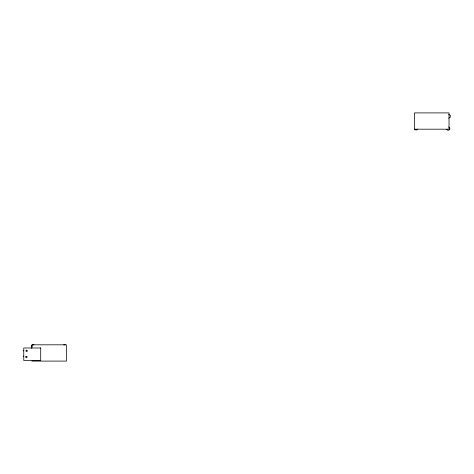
<?xml version="1.0" encoding="UTF-8"?>
<svg xmlns="http://www.w3.org/2000/svg" width="474" height="474" viewBox="0 0 474 474"><rect width="100%" height="100%" fill="white"/><g stroke="black" fill="none" stroke-linecap="round" stroke-linejoin="round"><path stroke-width="0.71" d="M417.701 129.189L416.071 130.131L414.448 129.189L414.448 112.907L449.032 112.907L449.032 129.189L414.448 129.189M448.677 118.21L450.3 117.268L450.3 115.395L448.677 114.453M31.811 361.093L66.396 361.093L66.396 344.811L31.811 344.811L31.811 348.509M448.688 126.979L449.773 127.607L449.773 129.485L448.143 130.421L446.52 129.485M23.7 350.523L23.7 350.979M23.7 356.057L23.7 356.507M63.836 344.865A1.41 1.41 0 0 1 65.246 344.865M64.109 344.782A1.41 1.41 0 0 1 64.837 344.782M32.001 346.844A1.41 1.41 0 0 1 32.001 345.433M32.86 344.782A1.41 1.41 0 0 1 33.589 344.782M31.93 346.447A1.41 1.41 0 0 1 31.93 345.718M32.587 344.865A1.41 1.41 0 0 1 33.998 344.865M26.271 350.203L25.898 350.855L26.271 351.507L27.024 351.507L27.397 350.855L27.024 350.203L26.271 350.203M26.017 356.371L25.643 357.023L26.017 357.674L26.769 357.674L27.142 357.023L26.769 356.371L26.017 356.371M40.705 347.981L23.765 347.981L23.765 360.507L40.705 360.507L40.705 347.981"/></g></svg>
